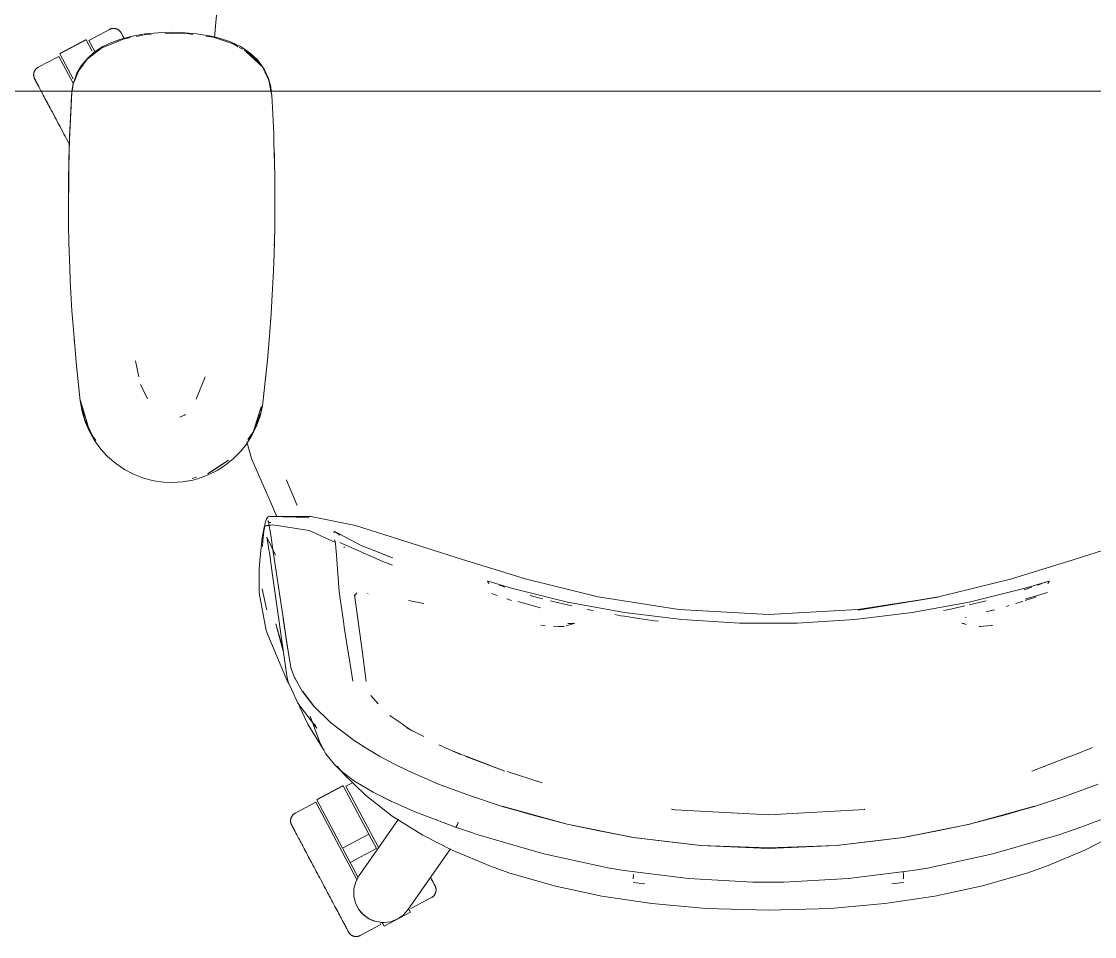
# Model space of a CAD drawing. Header units: millimetres. Extents: x 79795 to 317870, y -36033 to 97293.
# Drawn here: x 229326 to 229829, y 22045 to 22475 of the extents above; entities that cross this region are included whole.
import ezdxf

# ---------------------------------------------------------------- set-up
doc = ezdxf.new("R2010")
doc.units = ezdxf.units.MM
doc.header["$MEASUREMENT"] = 0
doc.layers.add('G-IMPT', color=8, linetype='CONTINUOUS', lineweight=9)
doc.layers.add('I-FURN', color=8, linetype='CONTINUOUS', lineweight=9)

msp = doc.modelspace()

# ---------------------------------------------------------------- linework, layer by layer
at = {"layer": 'G-IMPT'}
for p, q in [((229416.25, 22467.44), (229417.7, 22483.31)), ((229396.21, 22469.9), (229389.87, 22469.72)), ((229400.72, 22469.81), (229396.21, 22469.9)), ((229363.9, 22463.16), (229367.97, 22465.14)), ((229373.42, 22466.7), (229367.8, 22464.37)), ((229372.31, 22466.73), (229367.97, 22465.14)), ((229372.31, 22466.73), (229377.79, 22468.15)), ((229373.42, 22466.7), (229376.89, 22467.41)), ((229383.72, 22469.15), (229377.79, 22468.15)), ((229379.63, 22467.97), (229382.69, 22468.6)), ((229383.38, 22468.74), (229386.59, 22468.94)), ((229383.72, 22469.15), (229389.87, 22469.72)), ((229393.1, 22469.34), (229396.21, 22469.53)), ((229403.37, 22469.29), (229396.21, 22469.53)), ((229400.72, 22469.81), (229408.03, 22469.24)), ((229403.37, 22469.29), (229406.16, 22468.9)), ((229414.79, 22468.12), (229408.03, 22469.24)), ((229412.34, 22468.03), (229415.63, 22467.57)), ((229418.72, 22467.14), (229414.79, 22468.12)), ((229415.63, 22467.57), (229425.03, 22464.54)), ((229418.72, 22467.14), (229423.81, 22465.4)), ((229423.81, 22465.4), (229428.44, 22463.2)), ((229356.62, 22457.31), (229363.4, 22462.53)), ((229359.85, 22460.5), (229356.81, 22457.83)), ((229363.9, 22463.16), (229359.85, 22460.5)), ((229363.4, 22462.53), (229367.8, 22464.37)), ((229425.03, 22464.54), (229427.48, 22463.07)), ((229427.95, 22462.79), (229429.39, 22461.93)), ((229428.44, 22463.2), (229429.82, 22462.39)), ((229433.27, 22459.95), (229429.82, 22462.39)), ((229430.17, 22461.46), (229433.33, 22459.58)), ((229431.24, 22460.77), (229432.71, 22459.49)), ((229431.24, 22460.77), (229438.63, 22453.87)), ((229436.32, 22457.08), (229433.27, 22459.95)), ((229352.45, 22451.69), (229356.62, 22457.31)), ((229353.74, 22454.09), (229356.81, 22457.83)), ((229432.86, 22459.36), (229436.4, 22456.28)), ((229433.33, 22459.58), (229438.63, 22453.87)), ((229436.32, 22457.08), (229437.45, 22455.76)), ((229438.63, 22453.87), (229436.4, 22456.28)), ((229439.66, 22452.54), (229437.45, 22455.76)), ((229350.04, 22445.5), (229352.45, 22451.69)), ((229351.78, 22450.66), (229350.39, 22447.02)), ((229351.78, 22450.66), (229353.74, 22454.09)), ((229439.74, 22451.63), (229438.63, 22453.87)), ((229439.66, 22452.54), (229441.64, 22448.21)), ((229439.91, 22451.27), (229441.84, 22447.37)), ((229350.04, 22445.5), (229349.56, 22442.33)), ((229350.02, 22445.67), (229349.57, 22443.28)), ((229350.02, 22445.67), (229350.39, 22447.02)), ((229442.71, 22444.26), (229441.64, 22448.21)), ((229441.84, 22447.37), (229442.78, 22442.33)), ((229348.23, 22419.85), (229349.32, 22441.63)), ((229348.23, 22419.85), (229349.21, 22440.03)), ((229348.27, 22421.06), (229349.32, 22441.63)), ((229349.32, 22441.63), (229349.21, 22440.03)), ((229349.32, 22441.63), (229349.57, 22443.28)), ((229442.95, 22442.33), (229442.71, 22444.26)), ((229442.78, 22442.33), (229443.21, 22440.03)), ((229443.21, 22440.25), (229442.95, 22442.33)), ((229443.49, 22434.59), (229443.21, 22440.25)), ((229443.49, 22434.59), (229444.11, 22422.03)), ((229347.77, 22399.66), (229348.27, 22421.06)), ((229347.77, 22399.66), (229348.23, 22419.85)), ((229347.93, 22409.49), (229348.27, 22421.06)), ((229348.27, 22421.06), (229348.23, 22419.85)), ((229444.23, 22418.48), (229444.11, 22422.03)), ((229444.61, 22402.81), (229444.23, 22418.48)), ((229444.29, 22415.08), (229444.43, 22411.75)), ((229347.93, 22409.49), (229347.73, 22390.27)), ((229347.77, 22399.66), (229347.93, 22409.49)), ((229347.81, 22379.48), (229347.93, 22409.49)), ((229444.43, 22409.54), (229444.43, 22411.75)), ((229347.81, 22379.48), (229347.77, 22399.66)), ((229347.79, 22401.7), (229347.86, 22403.61)), ((229347.82, 22398.76), (229347.79, 22401.7)), ((229444.61, 22402.81), (229444.66, 22398.3)), ((229444.66, 22398.3), (229444.65, 22383.59)), ((229347.81, 22379.48), (229347.73, 22390.27)), ((229347.81, 22379.48), (229347.98, 22371.06)), ((229444.58, 22378.12), (229444.65, 22383.59)), ((229444.58, 22378.12), (229444.29, 22365.81)), ((229348.37, 22359.3), (229347.98, 22371.06)), ((229444.37, 22369.68), (229444.45, 22371.34)), ((229444.45, 22371.34), (229444.45, 22373.42)), ((229348.12, 22366.12), (229348.1, 22367.62)), ((229348.23, 22364.19), (229348.12, 22366.12)), ((229443.99, 22357.93), (229444.29, 22365.81)), ((229348.37, 22359.3), (229348.62, 22353.27)), ((229443.99, 22357.93), (229443.45, 22346.62)), ((229349.43, 22339.14), (229348.62, 22353.27)), ((229442.89, 22337.75), (229443.45, 22346.62)), ((229349.76, 22334.05), (229349.43, 22339.14)), ((229349.76, 22334.05), (229351.01, 22318.99)), ((229442.89, 22337.75), (229442.16, 22327.46)), ((229442.76, 22335.71), (229442.62, 22334.29)), ((229442.76, 22335.71), (229442.85, 22337.61)), ((229350.41, 22325.86), (229350.58, 22324.19)), ((229441.18, 22316.07), (229442.16, 22327.46)), ((229351.01, 22318.99), (229351.35, 22314.86)), ((229351.35, 22314.86), (229353.26, 22296.93)), ((229379.23, 22315.65), (229380.8, 22308.22)), ((229438.83, 22294.63), (229441.28, 22317.59)), ((229438.83, 22294.63), (229441.18, 22316.07)), ((229441.28, 22317.59), (229439.16, 22297.45)), ((229384.83, 22297.82), (229381.56, 22304.6)), ((229411.93, 22308.15), (229407.78, 22297.72)), ((229353.26, 22297.45), (229357.09, 22284.99)), ((229353.26, 22297.45), (229354.17, 22294.13)), ((229353.26, 22296.93), (229354.15, 22291.89)), ((229355.3, 22288.48), (229353.39, 22296.88)), ((229357.09, 22284.99), (229354.17, 22294.13)), ((229434.43, 22282.28), (229438.24, 22294.13)), ((229435.33, 22284.99), (229438.24, 22294.13)), ((229438.83, 22294.63), (229437.67, 22289.67)), ((229438.61, 22294.55), (229438.03, 22291.5)), ((229438.83, 22294.63), (229439.16, 22297.45)), ((229355.62, 22287.03), (229354.15, 22291.89)), ((229400.03, 22289.18), (229402.26, 22290.2)), ((229402.26, 22290.2), (229402.71, 22290.5)), ((229438.03, 22291.5), (229434.43, 22282.28)), ((229436.22, 22285.54), (229437.67, 22289.67)), ((229355.3, 22288.48), (229359.04, 22280.41)), ((229357.43, 22282.79), (229355.62, 22287.03)), ((229434.03, 22280.96), (229436.22, 22285.54)), ((229434.43, 22282.28), (229435.33, 22284.99)), ((229357.43, 22282.79), (229359.94, 22278.35)), ((229360.63, 22278.31), (229359.04, 22280.41)), ((229434.03, 22280.96), (229431.3, 22276.63)), ((229434.43, 22282.28), (229432, 22278.7)), ((229362.94, 22274.26), (229359.94, 22278.35)), ((229362.94, 22274.26), (229366.1, 22270.83)), ((229428.68, 22273.32), (229431.3, 22276.63)), ((229433.75, 22269.8), (229431.49, 22277.62)), ((229369.94, 22267.51), (229366.1, 22270.83)), ((229413, 22262.67), (229422.95, 22268.99)), ((229416.68, 22264.83), (229422.95, 22268.99)), ((229425.13, 22269.72), (229421.16, 22266.53)), ((229425.13, 22269.72), (229428.68, 22273.32)), ((229433.75, 22269.8), (229438.6, 22258.67)), ((229374.11, 22264.67), (229369.94, 22267.51)), ((229374.11, 22264.67), (229378.27, 22262.48)), ((229413, 22262.67), (229416.68, 22264.83)), ((229413.1, 22262.02), (229417.61, 22264.26)), ((229417.61, 22264.26), (229421.16, 22266.53)), ((229378.27, 22262.48), (229382.98, 22260.65)), ((229387.85, 22259.39), (229382.98, 22260.65)), ((229387.85, 22259.39), (229392.36, 22258.74)), ((229396.21, 22258.57), (229392.36, 22258.74)), ((229396.21, 22258.57), (229401.25, 22258.87)), ((229401.25, 22258.87), (229406.2, 22259.75)), ((229407.89, 22261.11), (229405.86, 22260.49)), ((229406.2, 22259.75), (229408.33, 22260.31)), ((229413.1, 22262.02), (229408.33, 22260.31)), ((229438.6, 22258.67), (229442.02, 22250.84)), ((229450.03, 22259.9), (229450.13, 22259.63)), ((229455.05, 22247.78), (229450.13, 22259.63)), ((229442.02, 22250.84), (229445.59, 22242.67)), ((229439.3, 22235.94), (229439.75, 22238.27)), ((229439.56, 22236.36), (229440.1, 22239.64)), ((229443.7, 22238.66), (229439.75, 22238.27)), ((229440.1, 22239.64), (229440.65, 22241.5)), ((229440.16, 22238.03), (229443.74, 22238.72)), ((229440.16, 22238.03), (229443.7, 22238.66)), ((229440.97, 22242.04), (229440.65, 22241.5)), ((229440.97, 22242.04), (229441.46, 22242.41)), ((229441.69, 22240.15), (229441.3, 22240.65)), ((229441.86, 22239.55), (229441.3, 22240.65)), ((229442.04, 22242.8), (229441.46, 22242.41)), ((229441.86, 22239.55), (229441.69, 22240.17)), ((229441.69, 22240.17), (229442.79, 22233.9)), ((229442.23, 22239.82), (229441.69, 22240.15)), ((229442.04, 22242.8), (229442.9, 22242.61)), ((229460.6, 22242.19), (229442.16, 22242.78)), ((229442.16, 22242.78), (229442.62, 22242.68)), ((229442.23, 22239.82), (229442.73, 22239.75)), ((229460.6, 22242.19), (229442.62, 22242.68)), ((229461.49, 22242.63), (229442.62, 22242.68)), ((229442.62, 22242.68), (229442.79, 22242.64)), ((229442.9, 22242.61), (229442.79, 22242.64)), ((229460.79, 22236), (229443.74, 22238.72)), ((229482.44, 22238.44), (229461.49, 22242.63)), ((229532.68, 22222.45), (229482.44, 22238.44)), ((229819.8, 22222.45), (229870.05, 22238.44)), ((229439.3, 22235.94), (229438.49, 22231.69)), ((229438.97, 22231.06), (229439.49, 22235.74)), ((229439.56, 22236.36), (229439.49, 22235.74)), ((229443.91, 22226.05), (229442.79, 22233.9)), ((229460.79, 22236), (229473.08, 22230.42)), ((229472.32, 22234.93), (229472.47, 22235.61)), ((229472.47, 22235.61), (229472.59, 22235.64)), ((229472.59, 22235.64), (229472.76, 22235.68)), ((229472.59, 22235.64), (229475.3, 22233.8)), ((229472.59, 22235.64), (229475.05, 22234.29)), ((229485.16, 22229.01), (229475.05, 22234.29)), ((229437.65, 22221.9), (229438.45, 22231.23)), ((229438.45, 22231.23), (229438.49, 22231.69)), ((229438.97, 22231.06), (229438.76, 22228.47)), ((229444.89, 22224.5), (229440.89, 22232.93)), ((229440.89, 22232.93), (229441.03, 22232.07)), ((229441.03, 22232.07), (229441.86, 22227.05)), ((229472.63, 22231.66), (229472.91, 22230.89)), ((229472.93, 22230.83), (229472.91, 22230.89)), ((229473.21, 22228.37), (229472.93, 22230.83)), ((229473.21, 22228.37), (229473.26, 22227.99)), ((229495.26, 22221.46), (229475.11, 22230.38)), ((229477.28, 22228.01), (229477.01, 22228.44)), ((229485.16, 22229.01), (229493.63, 22225.76)), ((229441.86, 22227.05), (229442.08, 22225.75)), ((229443.52, 22215.09), (229442.08, 22225.75)), ((229448.46, 22195.18), (229443.91, 22226.05)), ((229473.51, 22224.59), (229473.26, 22227.99)), ((229473.51, 22224.59), (229474.14, 22215.74)), ((229498.53, 22223.74), (229493.42, 22225.76)), ((229493.42, 22225.76), (229496.96, 22224.36)), ((229493.63, 22225.76), (229498.53, 22223.74)), ((229498.53, 22223.74), (229499.94, 22223.18)), ((229437.65, 22221.9), (229437.31, 22217.94)), ((229499.85, 22219.72), (229495.26, 22221.46)), ((229532.68, 22222.45), (229562.66, 22213.26)), ((229789.83, 22213.26), (229819.8, 22222.45)), ((229437.31, 22217.94), (229437.31, 22213.77)), ((229437.33, 22206.81), (229437.31, 22213.77)), ((229443.52, 22215.09), (229450.19, 22167.87)), ((229474.76, 22207.5), (229474.14, 22215.74)), ((229596.34, 22204.95), (229562.66, 22213.26)), ((229789.83, 22213.26), (229756.15, 22204.95)), ((229438.74, 22208.67), (229440.79, 22199.36)), ((229544.25, 22212.22), (229544.49, 22212.31)), ((229544.49, 22212.31), (229544.71, 22212.25)), ((229545.02, 22211.21), (229544.64, 22211.83)), ((229544.71, 22212.25), (229545.01, 22212.18)), ((229545.02, 22211.21), (229544.88, 22211.43)), ((229545.01, 22212.18), (229545.28, 22212.11)), ((229555.71, 22209.04), (229545.28, 22212.11)), ((229550.51, 22210.2), (229549.85, 22210.44)), ((229550.51, 22210.2), (229552.61, 22209.45)), ((229582.02, 22202.49), (229555.71, 22209.04)), ((229770.46, 22202.49), (229796.78, 22209.04)), ((229796.78, 22208.41), (229796.32, 22208.26)), ((229796.78, 22209.04), (229808, 22212.31)), ((229796.78, 22209.04), (229807.6, 22212.15)), ((229796.78, 22209.04), (229807.31, 22212.1)), ((229796.78, 22208.41), (229799, 22209.14)), ((229799.81, 22209.43), (229799, 22209.14)), ((229802.56, 22210.42), (229803.53, 22210.76)), ((229803.53, 22210.76), (229804.6, 22211.16)), ((229807.31, 22212.1), (229807.6, 22212.15)), ((229807.46, 22211.21), (229807.85, 22211.83)), ((229807.46, 22211.21), (229807.61, 22211.43)), ((229808, 22212.31), (229808.24, 22212.17)), ((229437.33, 22206.81), (229440.57, 22189.11)), ((229474.77, 22207.42), (229474.76, 22207.5)), ((229474.77, 22207.42), (229476.98, 22192.2)), ((229483.15, 22206.76), (229481.91, 22205.2)), ((229481.94, 22205.41), (229481.99, 22205.64)), ((229482.03, 22205.9), (229481.99, 22205.64)), ((229485.77, 22178.57), (229482.03, 22205.9)), ((229488.1, 22206.41), (229488.45, 22206.36)), ((229514.57, 22201.73), (229507.32, 22203.14)), ((229547.96, 22205.91), (229546.3, 22206.52)), ((229547.96, 22205.91), (229548.97, 22205.54)), ((229555.72, 22203.2), (229553.5, 22203.92)), ((229565.13, 22205.45), (229564.45, 22205.66)), ((229569.13, 22204.34), (229565.13, 22205.45)), ((229569.13, 22204.34), (229570.27, 22204.02)), ((229570.27, 22204.02), (229570.45, 22203.98)), ((229575.29, 22202.72), (229573.99, 22203.06)), ((229596.34, 22204.95), (229634.26, 22198.96)), ((229718.23, 22198.96), (229755.77, 22204.69)), ((229756.15, 22204.95), (229718.4, 22198.69)), ((229718.4, 22198.69), (229755.77, 22204.69)), ((229777.2, 22202.72), (229778.48, 22203.06)), ((229796.77, 22203.84), (229807.2, 22206.88)), ((229799.08, 22203.95), (229796.77, 22203.18)), ((229799.08, 22203.95), (229799.8, 22204.2)), ((229801.96, 22204.97), (229799.8, 22204.2)), ((229440.79, 22199.36), (229440.94, 22198.79)), ((229558.62, 22202.8), (229569.27, 22199.82)), ((229575.29, 22202.72), (229582.04, 22201.17)), ((229582.02, 22202.49), (229608.69, 22197.56)), ((229584.02, 22200.71), (229582.04, 22201.17)), ((229594.06, 22198.51), (229591.25, 22199.05)), ((229634.26, 22198.96), (229676.24, 22196.6)), ((229718.23, 22198.96), (229676.24, 22196.6)), ((229770.46, 22202.49), (229743.79, 22197.56)), ((229758.42, 22198.54), (229761.05, 22199.01)), ((229761.05, 22199.01), (229768.47, 22200.71)), ((229770.45, 22201.17), (229777.2, 22202.72)), ((229782.28, 22198.86), (229778.42, 22197.87)), ((229782.28, 22198.86), (229780.75, 22198.48)), ((229789.07, 22200.78), (229787.95, 22200.44)), ((229794.86, 22202.55), (229792.36, 22201.77)), ((229795.64, 22202.8), (229794.86, 22202.55)), ((229448.46, 22195.18), (229450.79, 22179.99)), ((229448.56, 22194.57), (229450.85, 22179.41)), ((229448.56, 22194.57), (229450.79, 22179.99)), ((229604.17, 22196.59), (229607.07, 22196.03)), ((229608.7, 22195.79), (229607.07, 22196.03)), ((229608.69, 22197.56), (229635.61, 22194.26)), ((229614.32, 22194.93), (229608.7, 22195.79)), ((229614.32, 22194.93), (229622.85, 22193.64)), ((229622.85, 22193.64), (229624.51, 22193.46)), ((229662.68, 22192.61), (229635.61, 22194.26)), ((229689.8, 22192.61), (229716.87, 22194.26)), ((229743.79, 22197.56), (229716.87, 22194.26)), ((229768.66, 22195.27), (229769.07, 22195.41)), ((229440.57, 22189.11), (229442.17, 22185.25)), ((229445.07, 22192.29), (229448.31, 22180.79)), ((229445.07, 22192.29), (229448.57, 22179.34)), ((229476.98, 22192.2), (229477.23, 22190.65)), ((229477.23, 22190.65), (229479.09, 22178.88)), ((229571.52, 22191.46), (229569.43, 22191.68)), ((229580.38, 22191.06), (229575.32, 22191.15)), ((229575.32, 22191.15), (229577.59, 22191.07)), ((229580.38, 22191.06), (229577.59, 22191.07)), ((229583.48, 22191.92), (229581.33, 22191.31)), ((229584.38, 22192.39), (229582.08, 22192.35)), ((229582.22, 22192.34), (229582.08, 22192.35)), ((229585.43, 22192.6), (229583.48, 22191.92)), ((229584.38, 22192.39), (229585.43, 22192.6)), ((229662.68, 22192.61), (229689.8, 22192.61)), ((229767.06, 22192.6), (229769.01, 22191.92)), ((229767.06, 22192.6), (229768.1, 22192.39)), ((229775.15, 22191.06), (229775.85, 22191.07)), ((229777.22, 22191.17), (229775.85, 22191.07)), ((229777.22, 22191.17), (229780.93, 22191.44)), ((229780.93, 22191.44), (229781.41, 22191.48)), ((229443.56, 22181.89), (229442.17, 22185.25)), ((229450.35, 22165.44), (229443.56, 22181.89)), ((229452.16, 22171.74), (229450.85, 22179.41)), ((229479.35, 22177.22), (229479.09, 22178.88)), ((229485.77, 22178.57), (229487.55, 22165.22)), ((229480.42, 22170.38), (229479.35, 22177.22)), ((229450.19, 22167.87), (229450.84, 22164.88)), ((229453.91, 22166.95), (229452.16, 22171.74)), ((229480.42, 22170.38), (229481.16, 22165.31)), ((229451.12, 22164.27), (229450.35, 22165.44)), ((229452.41, 22161.51), (229450.84, 22164.88)), ((229453.91, 22166.95), (229454.12, 22166.53)), ((229457.41, 22160.69), (229454.12, 22166.53)), ((229487.55, 22165.22), (229487.41, 22165.69)), ((229455.47, 22154.94), (229452.41, 22161.51)), ((229462.83, 22153.72), (229457.41, 22160.69)), ((229457.74, 22160.47), (229463.13, 22153.52)), ((229457.74, 22160.47), (229460.33, 22157.09)), ((229493.05, 22154.72), (229489.71, 22158.62)), ((229464.39, 22143.29), (229455.47, 22154.94)), ((229460.1, 22145.18), (229456.12, 22153.8)), ((229463.13, 22153.52), (229460.33, 22157.09)), ((229462.83, 22153.72), (229470.73, 22145.99)), ((229461.15, 22148.94), (229465.66, 22137.04)), ((229499.68, 22148.44), (229498.58, 22149.19)), ((229504.82, 22144.95), (229499.68, 22148.44)), ((229467.22, 22133.73), (229460.1, 22145.18)), ((229464.39, 22143.29), (229463.27, 22145.24)), ((229470.73, 22145.99), (229481.17, 22137.97)), ((229505.39, 22144.56), (229504.82, 22144.95)), ((229509.15, 22142), (229505.39, 22144.56)), ((229509.15, 22142), (229506.38, 22143.5)), ((229514.48, 22139.31), (229506.38, 22143.5)), ((229481.17, 22137.97), (229481.42, 22137.8)), ((229487.52, 22133.92), (229481.42, 22137.8)), ((229466.74, 22134.81), (229465.66, 22137.04)), ((229467.91, 22132.37), (229466.74, 22134.81)), ((229467.22, 22133.73), (229467.72, 22132.96)), ((229487.52, 22133.92), (229493.75, 22130.15)), ((229521.52, 22135.44), (229526.37, 22133.25)), ((229526.37, 22133.25), (229531.82, 22130.94)), ((229526.37, 22133.25), (229533.45, 22130.52)), ((229819.04, 22130.52), (229828.36, 22134.25)), ((229828.36, 22134.25), (229826.12, 22133.25)), ((229467.91, 22132.37), (229468.52, 22131.23)), ((229468.52, 22131.23), (229472.39, 22126.37)), ((229500.54, 22126.58), (229493.75, 22130.15)), ((229535.18, 22129.86), (229533.45, 22130.52)), ((229552.63, 22123.15), (229534.22, 22129.96)), ((229552.63, 22123.15), (229535.18, 22129.86)), ((229799.86, 22123.15), (229817.31, 22129.86)), ((229817.31, 22129.86), (229819.04, 22130.52)), ((229475.41, 22123.48), (229472.39, 22126.37)), ((229473.83, 22125.48), (229476.83, 22121.81)), ((229475.41, 22123.48), (229481.54, 22118.76)), ((229500.54, 22126.58), (229507.27, 22123.19)), ((229521.49, 22117.01), (229507.27, 22123.19)), ((229570.1, 22117.61), (229553.61, 22122.87)), ((229799.86, 22123.15), (229807.29, 22125.87)), ((229476.83, 22121.81), (229487.13, 22111.85)), ((229481.54, 22118.76), (229482.83, 22117.9)), ((229490.83, 22113.16), (229482.83, 22117.9)), ((229570.1, 22117.61), (229566.66, 22118.69)), ((229499.44, 22108.86), (229490.83, 22113.16)), ((229499.88, 22108.64), (229490.83, 22113.16)), ((229490.83, 22113.16), (229491.43, 22112.86)), ((229499.88, 22108.64), (229491.43, 22112.86)), ((229521.49, 22117.01), (229536.37, 22111.56)), ((229816.12, 22111.56), (229831, 22117.01)), ((229499.73, 22102.04), (229487.13, 22111.85)), ((229499.44, 22108.86), (229499.88, 22108.64)), ((229499.88, 22108.64), (229510.84, 22103.87)), ((229551.29, 22106.55), (229536.37, 22111.56)), ((229816.12, 22111.56), (229801.2, 22106.55)), ((229510.84, 22103.87), (229514.52, 22102.39)), ((229514.52, 22102.39), (229529.48, 22096.81)), ((229581.79, 22098.16), (229551.29, 22106.55)), ((229564.54, 22102.82), (229551.38, 22106.59)), ((229581.79, 22098.16), (229551.38, 22106.59)), ((229564.54, 22102.82), (229581.79, 22098.16)), ((229632.52, 22104.93), (229630.74, 22105.19)), ((229630.97, 22105.21), (229631.21, 22105.17)), ((229632.52, 22104.93), (229631.21, 22105.17)), ((229676.24, 22102.61), (229632.52, 22104.93)), ((229676.24, 22102.66), (229632.52, 22104.93)), ((229676.24, 22102.66), (229721.58, 22105.16)), ((229719.97, 22104.93), (229721.28, 22105.17)), ((229721.58, 22105.16), (229719.97, 22104.93)), ((229721.52, 22105.21), (229721.28, 22105.17)), ((229770.7, 22098.16), (229801.11, 22106.59)), ((229770.7, 22098.16), (229801.2, 22106.55)), ((229787.95, 22102.82), (229770.7, 22098.16)), ((229787.95, 22102.82), (229801.11, 22106.59)), ((229822.89, 22096.79), (229837.97, 22102.39)), ((229499.73, 22102.04), (229514.02, 22093.07)), ((229529.62, 22096.85), (229529.88, 22097.25)), ((229529.88, 22097.25), (229529.66, 22096.86)), ((229530.27, 22098.08), (229529.88, 22097.25)), ((229529.99, 22097.44), (229529.88, 22097.25)), ((229530.27, 22098.08), (229529.99, 22097.44)), ((229530.27, 22098.08), (229530.69, 22099.14)), ((229530.27, 22098.08), (229530.47, 22098.54)), ((229530.69, 22099.14), (229530.47, 22098.54)), ((229581.79, 22098.16), (229612.91, 22091.99)), ((229581.79, 22098.16), (229596.81, 22095.09)), ((229581.79, 22098.16), (229612.83, 22091.99)), ((229739.57, 22091.99), (229770.82, 22098.21)), ((229770.82, 22098.21), (229739.65, 22091.99)), ((229770.7, 22098.16), (229755.68, 22095.09)), ((229514.02, 22093.07), (229527.8, 22085.98)), ((229529.48, 22096.81), (229529.62, 22096.85)), ((229529.62, 22096.85), (229529.48, 22096.85)), ((229529.48, 22096.85), (229536.42, 22094.44)), ((229529.62, 22096.85), (229529.66, 22096.86)), ((229540.02, 22093.25), (229536.42, 22094.44)), ((229570.85, 22084.31), (229540.02, 22093.25)), ((229612.91, 22091.99), (229596.81, 22095.09)), ((229739.57, 22091.99), (229755.68, 22095.09)), ((229812.47, 22093.25), (229781.64, 22084.31)), ((229812.47, 22093.25), (229816.07, 22094.44)), ((229822.89, 22096.79), (229816.07, 22094.44)), ((229824.69, 22085.98), (229838.47, 22093.07)), ((229644.43, 22088.17), (229612.83, 22091.99)), ((229644.47, 22088.21), (229612.91, 22091.99)), ((229612.91, 22091.99), (229628.39, 22090.05)), ((229644.47, 22088.21), (229628.39, 22090.05)), ((229644.43, 22088.17), (229676.24, 22086.84)), ((229659.36, 22087.53), (229644.47, 22088.21)), ((229644.47, 22088.21), (229676.24, 22087.06)), ((229659.36, 22087.53), (229676.24, 22087.06)), ((229708.02, 22088.21), (229676.24, 22087.06)), ((229676.24, 22086.84), (229708.06, 22088.17)), ((229693.13, 22087.53), (229676.24, 22087.06)), ((229708.02, 22088.21), (229693.13, 22087.53)), ((229708.02, 22088.21), (229739.57, 22091.99)), ((229724.1, 22090.05), (229708.02, 22088.21)), ((229708.06, 22088.17), (229739.65, 22091.99)), ((229724.1, 22090.05), (229739.57, 22091.99)), ((229545.77, 22078.46), (229527.8, 22085.98)), ((229570.85, 22084.31), (229601.64, 22077.64)), ((229750.85, 22077.64), (229781.64, 22084.31)), ((229806.72, 22078.46), (229824.69, 22085.98)), ((229554.51, 22075.38), (229545.77, 22078.46)), ((229608.56, 22076.46), (229601.64, 22077.64)), ((229743.93, 22076.46), (229750.85, 22077.64)), ((229806.72, 22078.46), (229797.98, 22075.38)), ((229554.51, 22075.38), (229575.75, 22069.21)), ((229638.73, 22072.64), (229608.56, 22076.46)), ((229612.87, 22074.66), (229612.8, 22072.57)), ((229612.8, 22072.57), (229612.8, 22072.68)), ((229668.93, 22071.03), (229638.73, 22072.64)), ((229683.56, 22071.03), (229713.76, 22072.64)), ((229713.76, 22072.64), (229743.93, 22076.46)), ((229739.57, 22075.91), (229739.61, 22074.66)), ((229739.69, 22072.57), (229739.61, 22074.66)), ((229739.69, 22072.57), (229739.69, 22072.68)), ((229797.98, 22075.38), (229776.74, 22069.21)), ((229575.75, 22069.21), (229598.11, 22064.4)), ((229612.83, 22070.81), (229618.24, 22070.16)), ((229668.93, 22071.03), (229676.24, 22070.93)), ((229683.56, 22071.03), (229676.24, 22070.93)), ((229739.66, 22070.81), (229734.24, 22070.16)), ((229738.01, 22070.73), (229734.24, 22070.16)), ((229776.74, 22069.21), (229754.38, 22064.4)), ((229598.11, 22064.4), (229621.53, 22060.9)), ((229730.96, 22060.9), (229754.38, 22064.4)), ((229621.53, 22060.9), (229647.1, 22058.64)), ((229647.1, 22058.64), (229676.24, 22057.79)), ((229676.24, 22057.79), (229705.38, 22058.64)), ((229705.38, 22058.64), (229730.96, 22060.9))]:
    msp.add_line(p, q, dxfattribs=at)
at = {"layer": 'I-FURN'}
for p, q in [((229367.08, 22471.27), (229357.39, 22466.12)), ((229367.08, 22471.27), (229367.22, 22471.35)), ((229367.22, 22471.35), (229367.37, 22471.41)), ((229367.37, 22471.41), (229367.52, 22471.47)), ((229367.52, 22471.47), (229367.67, 22471.53)), ((229367.67, 22471.53), (229367.82, 22471.58)), ((229367.82, 22471.58), (229367.98, 22471.62)), ((229367.98, 22471.62), (229368.13, 22471.66)), ((229368.13, 22471.66), (229368.29, 22471.69)), ((229368.29, 22471.69), (229368.45, 22471.71)), ((229368.45, 22471.71), (229368.61, 22471.73)), ((229368.61, 22471.73), (229368.77, 22471.74)), ((229368.77, 22471.74), (229368.93, 22471.74)), ((229368.93, 22471.74), (229369.09, 22471.74)), ((229369.09, 22471.74), (229369.26, 22471.73)), ((229369.26, 22471.73), (229369.42, 22471.72)), ((229369.42, 22471.72), (229369.58, 22471.7)), ((229369.58, 22471.7), (229369.73, 22471.67)), ((229369.73, 22471.67), (229369.89, 22471.64)), ((229369.89, 22471.64), (229370.05, 22471.6)), ((229370.05, 22471.6), (229370.2, 22471.55)), ((229370.2, 22471.55), (229370.36, 22471.5)), ((229370.36, 22471.5), (229370.51, 22471.44)), ((229370.51, 22471.44), (229370.65, 22471.38)), ((229370.65, 22471.38), (229370.8, 22471.31)), ((229370.8, 22471.31), (229370.94, 22471.23)), ((229370.94, 22471.23), (229371.08, 22471.15)), ((229371.08, 22471.15), (229371.21, 22471.06)), ((229371.21, 22471.06), (229371.35, 22470.97)), ((229371.35, 22470.97), (229371.47, 22470.87)), ((229371.47, 22470.87), (229371.6, 22470.77)), ((229371.6, 22470.77), (229371.72, 22470.66)), ((229371.72, 22470.66), (229371.83, 22470.55)), ((229371.83, 22470.55), (229371.95, 22470.43)), ((229371.95, 22470.43), (229372.05, 22470.31)), ((229372.05, 22470.31), (229372.15, 22470.18)), ((229372.15, 22470.18), (229372.25, 22470.05)), ((229372.25, 22470.05), (229372.34, 22469.92)), ((229372.34, 22469.92), (229372.43, 22469.79)), ((229356.07, 22466.48), (229343.71, 22459.91)), ((229343.8, 22459.74), (229356.16, 22466.31)), ((229356.16, 22466.31), (229358.97, 22461.02)), ((229357.39, 22466.12), (229360.15, 22460.93)), ((229372.43, 22469.79), (229372.51, 22469.65)), ((229372.51, 22469.65), (229372.53, 22469.61)), ((229372.53, 22469.61), (229372.54, 22469.59)), ((229372.53, 22469.6), (229372.53, 22469.61)), ((229372.55, 22469.56), (229372.53, 22469.6)), ((229372.54, 22469.59), (229372.57, 22469.53)), ((229372.6, 22469.48), (229372.55, 22469.56)), ((229372.57, 22469.53), (229372.62, 22469.43)), ((229372.66, 22469.36), (229372.6, 22469.48)), ((229372.62, 22469.43), (229372.7, 22469.29)), ((229372.75, 22469.19), (229372.66, 22469.36)), ((229372.7, 22469.29), (229372.79, 22469.11)), ((229372.85, 22468.99), (229372.75, 22469.19)), ((229372.79, 22469.11), (229372.91, 22468.89)), ((229372.98, 22468.75), (229372.85, 22468.99)), ((229372.91, 22468.89), (229373.05, 22468.63)), ((229373.13, 22468.47), (229372.98, 22468.75)), ((229373.05, 22468.63), (229373.21, 22468.33)), ((229373.3, 22468.15), (229373.13, 22468.47)), ((229373.21, 22468.33), (229373.38, 22468)), ((229373.49, 22467.8), (229373.3, 22468.15)), ((229373.38, 22468), (229373.58, 22467.62)), ((229373.7, 22467.41), (229373.49, 22467.8)), ((229373.58, 22467.62), (229373.8, 22467.21)), ((229373.93, 22466.98), (229373.7, 22467.41)), ((229343.26, 22458.61), (229333.58, 22453.46)), ((229343.26, 22458.61), (229350, 22445.95)), ((229349.99, 22448.09), (229343.8, 22459.74)), ((229331.44, 22450.03), (229331.45, 22450.19)), ((229331.44, 22449.87), (229331.44, 22450.03)), ((229331.44, 22449.71), (229331.44, 22449.87)), ((229331.46, 22449.55), (229331.44, 22449.71)), ((229331.45, 22450.19), (229331.46, 22450.35)), ((229331.46, 22450.35), (229331.49, 22450.51)), ((229331.49, 22450.51), (229331.51, 22450.67)), ((229331.51, 22450.67), (229331.55, 22450.83)), ((229331.55, 22450.83), (229331.59, 22450.98)), ((229331.59, 22450.98), (229331.63, 22451.14)), ((229331.63, 22451.14), (229331.69, 22451.29)), ((229331.69, 22451.29), (229331.74, 22451.44)), ((229331.74, 22451.44), (229331.81, 22451.59)), ((229331.81, 22451.59), (229331.88, 22451.73)), ((229331.88, 22451.73), (229331.95, 22451.88)), ((229331.95, 22451.88), (229332.04, 22452.01)), ((229332.04, 22452.01), (229332.12, 22452.15)), ((229332.12, 22452.15), (229332.22, 22452.28)), ((229332.22, 22452.28), (229332.31, 22452.41)), ((229332.31, 22452.41), (229332.42, 22452.53)), ((229332.42, 22452.53), (229332.52, 22452.65)), ((229332.52, 22452.65), (229332.64, 22452.77)), ((229332.64, 22452.77), (229332.75, 22452.88)), ((229332.75, 22452.88), (229332.87, 22452.99)), ((229332.87, 22452.99), (229333, 22453.09)), ((229333, 22453.09), (229333.13, 22453.18)), ((229333.13, 22453.18), (229333.26, 22453.28)), ((229333.26, 22453.28), (229333.4, 22453.36)), ((229333.4, 22453.36), (229333.54, 22453.44)), ((229333.54, 22453.44), (229333.58, 22453.46)), ((229331.47, 22449.39), (229331.46, 22449.55)), ((229331.5, 22449.23), (229331.47, 22449.39)), ((229331.53, 22449.07), (229331.5, 22449.23)), ((229331.56, 22448.91), (229331.53, 22449.07)), ((229331.61, 22448.76), (229331.56, 22448.91)), ((229331.66, 22448.6), (229331.61, 22448.76)), ((229331.71, 22448.45), (229331.66, 22448.6)), ((229331.77, 22448.3), (229331.71, 22448.45)), ((229331.84, 22448.16), (229331.77, 22448.3)), ((229331.91, 22448.01), (229331.84, 22448.16)), ((229331.94, 22447.96), (229331.91, 22448.01)), ((229331.91, 22448.01), (229331.91, 22448.01)), ((229331.91, 22448.01), (229331.92, 22447.99)), ((229331.92, 22447.99), (229331.95, 22447.93)), ((229331.98, 22447.88), (229331.94, 22447.96)), ((229331.95, 22447.93), (229332.01, 22447.83)), ((229332.04, 22447.76), (229331.98, 22447.88)), ((229332.01, 22447.83), (229332.08, 22447.69)), ((229332.13, 22447.6), (229332.04, 22447.76)), ((229332.08, 22447.69), (229332.18, 22447.51)), ((229332.24, 22447.4), (229332.13, 22447.6)), ((229332.18, 22447.51), (229332.29, 22447.29)), ((229332.37, 22447.16), (229332.24, 22447.4)), ((229332.29, 22447.29), (229332.43, 22447.03)), ((229332.51, 22446.88), (229332.37, 22447.16)), ((229332.43, 22447.03), (229332.59, 22446.74)), ((229332.68, 22446.56), (229332.51, 22446.88)), ((229332.59, 22446.74), (229332.77, 22446.4)), ((229332.87, 22446.2), (229332.68, 22446.56)), ((229332.77, 22446.4), (229332.97, 22446.03)), ((229333.08, 22445.81), (229332.87, 22446.2)), ((229332.97, 22446.03), (229333.18, 22445.62)), ((229333.31, 22445.38), (229333.08, 22445.81)), ((229333.18, 22445.62), (229333.42, 22445.17)), ((229333.56, 22444.91), (229333.31, 22445.38)), ((229333.42, 22445.17), (229333.68, 22444.69)), ((229333.82, 22444.41), (229333.56, 22444.91)), ((229333.68, 22444.69), (229333.95, 22444.17)), ((229120.67, 22442.33), (230720.67, 22442.33)), ((230720.67, 22442.33), (229120.67, 22442.33)), ((229334.11, 22443.88), (229333.82, 22444.41)), ((229333.95, 22444.17), (229334.25, 22443.62)), ((229334.41, 22443.31), (229334.11, 22443.88)), ((229334.25, 22443.62), (229334.56, 22443.04)), ((229334.56, 22443.04), (229334.88, 22442.42)), ((229334.88, 22442.42), (229335.23, 22441.77)), ((229335.23, 22441.77), (229335.59, 22441.09)), ((229335.59, 22441.09), (229335.96, 22440.39)), ((229335.96, 22440.39), (229336.36, 22439.65)), ((229336.36, 22439.65), (229336.76, 22438.89)), ((229336.76, 22438.89), (229337.18, 22438.1)), ((229337.18, 22438.1), (229337.61, 22437.29)), ((229337.61, 22437.29), (229338.06, 22436.46)), ((229338.3, 22436), (229337.85, 22436.84)), ((229338.06, 22436.46), (229338.51, 22435.6)), ((229338.76, 22435.13), (229338.3, 22436)), ((229338.51, 22435.6), (229338.98, 22434.72)), ((229339.23, 22434.24), (229338.76, 22435.13)), ((229338.98, 22434.72), (229339.45, 22433.83)), ((229339.71, 22433.33), (229339.23, 22434.24)), ((229339.45, 22433.83), (229339.94, 22432.91)), ((229340.21, 22432.41), (229339.71, 22433.33)), ((229339.94, 22432.91), (229340.43, 22431.98)), ((229340.7, 22431.47), (229340.21, 22432.41)), ((229340.43, 22431.98), (229340.94, 22431.04)), ((229341.21, 22430.52), (229340.7, 22431.47)), ((229340.94, 22431.04), (229341.44, 22430.08)), ((229341.72, 22429.56), (229341.21, 22430.52)), ((229341.44, 22430.08), (229341.96, 22429.11)), ((229342.24, 22428.59), (229341.72, 22429.56)), ((229341.96, 22429.11), (229342.48, 22428.13)), ((229342.76, 22427.6), (229342.24, 22428.59)), ((229342.48, 22428.13), (229343.01, 22427.15)), ((229343.29, 22426.61), (229342.76, 22427.6)), ((229343.01, 22427.15), (229343.53, 22426.15)), ((229343.82, 22425.61), (229343.29, 22426.61)), ((229343.53, 22426.15), (229344.06, 22425.15)), ((229344.35, 22424.61), (229343.82, 22425.61)), ((229344.06, 22425.15), (229344.6, 22424.15)), ((229344.89, 22423.61), (229344.35, 22424.61)), ((229344.6, 22424.15), (229345.13, 22423.15)), ((229345.42, 22422.6), (229344.89, 22423.61)), ((229345.13, 22423.15), (229345.67, 22422.14)), ((229345.96, 22421.6), (229345.42, 22422.6)), ((229345.67, 22422.14), (229346.2, 22421.14)), ((229346.49, 22420.59), (229345.96, 22421.6)), ((229346.2, 22421.14), (229346.73, 22420.13)), ((229347.02, 22419.6), (229346.49, 22420.59)), ((229346.73, 22420.13), (229347.26, 22419.14)), ((229347.55, 22418.6), (229347.02, 22419.6)), ((229347.26, 22419.14), (229347.79, 22418.15)), ((229348.07, 22417.61), (229347.55, 22418.6)), ((229347.79, 22418.15), (229348.31, 22417.16)), ((229481.11, 22117.67), (229477.95, 22115.99)), ((229476.63, 22116.35), (229464.27, 22109.78)), ((229464.36, 22109.61), (229476.72, 22116.18)), ((229476.72, 22116.18), (229488.79, 22093.47)), ((229477.95, 22115.99), (229493.21, 22087.3)), ((229463.82, 22108.48), (229454.14, 22103.33)), ((229463.82, 22108.48), (229483.29, 22071.88)), ((229476.43, 22086.9), (229464.36, 22109.61)), ((229452.78, 22102.15), (229452.87, 22102.28)), ((229452.87, 22102.28), (229452.98, 22102.4)), ((229452.98, 22102.4), (229453.08, 22102.52)), ((229453.08, 22102.52), (229453.2, 22102.64)), ((229453.2, 22102.64), (229453.31, 22102.75)), ((229453.31, 22102.75), (229453.43, 22102.86)), ((229453.43, 22102.86), (229453.56, 22102.96)), ((229453.56, 22102.96), (229453.69, 22103.05)), ((229453.69, 22103.05), (229453.82, 22103.15)), ((229453.82, 22103.15), (229453.96, 22103.23)), ((229453.96, 22103.23), (229454.1, 22103.31)), ((229454.1, 22103.31), (229454.14, 22103.33)), ((229452, 22099.9), (229452.01, 22100.06)), ((229452, 22099.74), (229452, 22099.9)), ((229452, 22099.58), (229452, 22099.74)), ((229452.01, 22099.42), (229452, 22099.58)), ((229452.01, 22100.06), (229452.02, 22100.22)), ((229452.03, 22099.26), (229452.01, 22099.42)), ((229452.02, 22100.22), (229452.04, 22100.38)), ((229452.06, 22099.1), (229452.03, 22099.26)), ((229452.04, 22100.38), (229452.07, 22100.54)), ((229452.09, 22098.94), (229452.06, 22099.1)), ((229452.07, 22100.54), (229452.11, 22100.7)), ((229452.12, 22098.78), (229452.09, 22098.94)), ((229452.11, 22100.7), (229452.15, 22100.85)), ((229452.17, 22098.63), (229452.12, 22098.78)), ((229452.15, 22100.85), (229452.19, 22101.01)), ((229452.21, 22098.47), (229452.17, 22098.63)), ((229452.19, 22101.01), (229452.24, 22101.16)), ((229452.27, 22098.32), (229452.21, 22098.47)), ((229452.24, 22101.16), (229452.3, 22101.31)), ((229452.33, 22098.17), (229452.27, 22098.32)), ((229452.3, 22101.31), (229452.37, 22101.46)), ((229452.4, 22098.03), (229452.33, 22098.17)), ((229452.37, 22101.46), (229452.44, 22101.6)), ((229452.47, 22097.88), (229452.4, 22098.03)), ((229452.44, 22101.6), (229452.51, 22101.75)), ((229452.5, 22097.83), (229452.47, 22097.88)), ((229452.47, 22097.88), (229452.47, 22097.88)), ((229452.47, 22097.88), (229452.48, 22097.86)), ((229452.48, 22097.86), (229452.51, 22097.8)), ((229452.54, 22097.75), (229452.5, 22097.83)), ((229452.51, 22101.75), (229452.6, 22101.88)), ((229452.51, 22097.8), (229452.57, 22097.7)), ((229452.6, 22097.63), (229452.54, 22097.75)), ((229452.57, 22097.7), (229452.64, 22097.56)), ((229452.6, 22101.88), (229452.68, 22102.02)), ((229452.69, 22097.47), (229452.6, 22097.63)), ((229452.64, 22097.56), (229452.74, 22097.38)), ((229452.68, 22102.02), (229452.78, 22102.15)), ((229452.8, 22097.27), (229452.69, 22097.47)), ((229452.74, 22097.38), (229452.85, 22097.16)), ((229452.93, 22097.03), (229452.8, 22097.27)), ((229484.18, 22074.06), (229502.69, 22100.49)), ((229452.85, 22097.16), (229452.99, 22096.9)), ((229453.07, 22096.75), (229452.93, 22097.03)), ((229452.99, 22096.9), (229453.15, 22096.61)), ((229453.24, 22096.43), (229453.07, 22096.75)), ((229453.15, 22096.61), (229453.33, 22096.27)), ((229453.43, 22096.07), (229453.24, 22096.43)), ((229453.33, 22096.27), (229453.53, 22095.9)), ((229453.64, 22095.68), (229453.43, 22096.07)), ((229453.53, 22095.9), (229453.74, 22095.49)), ((229453.87, 22095.25), (229453.64, 22095.68)), ((229453.74, 22095.49), (229453.98, 22095.04)), ((229454.12, 22094.78), (229453.87, 22095.25)), ((229453.98, 22095.04), (229454.24, 22094.56)), ((229454.38, 22094.28), (229454.12, 22094.78)), ((229454.24, 22094.56), (229454.51, 22094.04)), ((229454.67, 22093.75), (229454.38, 22094.28)), ((229454.51, 22094.04), (229454.8, 22093.49)), ((229454.97, 22093.18), (229454.67, 22093.75)), ((229454.8, 22093.49), (229455.12, 22092.91)), ((229455.12, 22092.91), (229455.44, 22092.29)), ((229455.44, 22092.29), (229455.79, 22091.64)), ((229476.43, 22086.9), (229488.79, 22093.47)), ((229488.79, 22093.47), (229492.32, 22086.83)), ((229455.79, 22091.64), (229456.15, 22090.96)), ((229456.15, 22090.96), (229456.52, 22090.26)), ((229456.52, 22090.26), (229456.92, 22089.52)), ((229456.92, 22089.52), (229457.32, 22088.76)), ((229457.32, 22088.76), (229457.74, 22087.97)), ((229457.74, 22087.97), (229458.17, 22087.16)), ((229458.17, 22087.16), (229458.61, 22086.33)), ((229458.86, 22085.87), (229458.41, 22086.71)), ((229458.61, 22086.33), (229459.07, 22085.47)), ((229459.32, 22085), (229458.86, 22085.87)), ((229459.07, 22085.47), (229459.54, 22084.59)), ((229459.79, 22084.11), (229459.32, 22085)), ((229459.54, 22084.59), (229460.01, 22083.7)), ((229460.27, 22083.2), (229459.79, 22084.11)), ((229460.01, 22083.7), (229460.5, 22082.78)), ((229460.76, 22082.28), (229460.27, 22083.2)), ((229460.5, 22082.78), (229460.99, 22081.85)), ((229461.26, 22081.34), (229460.76, 22082.28)), ((229479.96, 22080.26), (229476.43, 22086.9)), ((229479.96, 22080.26), (229492.32, 22086.83)), ((229527.12, 22086.6), (229507.1, 22058.01)), ((229460.99, 22081.85), (229461.5, 22080.91)), ((229461.77, 22080.39), (229461.26, 22081.34)), ((229461.5, 22080.91), (229462, 22079.95)), ((229462.28, 22079.43), (229461.77, 22080.39)), ((229462, 22079.95), (229462.52, 22078.98)), ((229462.8, 22078.46), (229462.28, 22079.43)), ((229462.52, 22078.98), (229463.04, 22078)), ((229463.32, 22077.47), (229462.8, 22078.46)), ((229463.04, 22078), (229463.56, 22077.02)), ((229463.85, 22076.48), (229463.32, 22077.47)), ((229483.72, 22073.2), (229479.96, 22080.26)), ((229463.56, 22077.02), (229464.09, 22076.02)), ((229464.38, 22075.48), (229463.85, 22076.48)), ((229464.09, 22076.02), (229464.62, 22075.02)), ((229464.91, 22074.48), (229464.38, 22075.48)), ((229464.62, 22075.02), (229465.16, 22074.02)), ((229465.45, 22073.48), (229464.91, 22074.48)), ((229465.16, 22074.02), (229465.69, 22073.02)), ((229465.98, 22072.47), (229465.45, 22073.48)), ((229465.69, 22073.02), (229466.23, 22072.01)), ((229466.51, 22071.47), (229465.98, 22072.47)), ((229466.23, 22072.01), (229466.76, 22071.01)), ((229482.59, 22071.09), (229484.18, 22074.06)), ((229517.62, 22073.34), (229517.9, 22072.8)), ((229518.05, 22072.53), (229517.78, 22073.04)), ((229517.9, 22072.8), (229518.17, 22072.3)), ((229518.31, 22072.04), (229518.05, 22072.53)), ((229518.17, 22072.3), (229518.42, 22071.83)), ((229518.54, 22071.6), (229518.31, 22072.04)), ((229467.05, 22070.46), (229466.51, 22071.47)), ((229466.76, 22071.01), (229467.29, 22070)), ((229467.58, 22069.47), (229467.05, 22070.46)), ((229467.29, 22070), (229467.82, 22069.01)), ((229468.11, 22068.47), (229467.58, 22069.47)), ((229467.82, 22069.01), (229468.35, 22068.02)), ((229468.63, 22067.48), (229468.11, 22068.47)), ((229468.35, 22068.02), (229468.87, 22067.03)), ((229469.15, 22066.51), (229468.63, 22067.48)), ((229468.87, 22067.03), (229469.39, 22066.06)), ((229481.74, 22064.44), (229481.76, 22067.82)), ((229481.76, 22067.82), (229482.59, 22071.09)), ((229518.42, 22071.83), (229518.65, 22071.4)), ((229518.76, 22071.19), (229518.54, 22071.6)), ((229518.65, 22071.4), (229518.86, 22071.01)), ((229518.96, 22070.81), (229518.76, 22071.19)), ((229518.86, 22071.01), (229519.05, 22070.65)), ((229519.14, 22070.48), (229518.96, 22070.81)), ((229519.05, 22070.65), (229519.21, 22070.34)), ((229519.3, 22070.18), (229519.14, 22070.48)), ((229519.21, 22070.34), (229519.36, 22070.06)), ((229519.43, 22069.92), (229519.3, 22070.18)), ((229519.36, 22070.06), (229519.49, 22069.82)), ((229519.55, 22069.7), (229519.43, 22069.92)), ((229519.49, 22069.82), (229519.6, 22069.62)), ((229519.65, 22069.52), (229519.55, 22069.7)), ((229519.6, 22069.62), (229519.68, 22069.45)), ((229519.72, 22069.38), (229519.65, 22069.52)), ((229519.68, 22069.45), (229519.75, 22069.33)), ((229519.77, 22069.28), (229519.72, 22069.38)), ((229519.75, 22069.33), (229519.79, 22069.25)), ((229519.81, 22069.22), (229519.77, 22069.28)), ((229519.79, 22069.25), (229519.81, 22069.21)), ((229519.82, 22069.2), (229519.81, 22069.22)), ((229519.81, 22069.21), (229519.82, 22069.2)), ((229519.82, 22069.2), (229519.89, 22069.06)), ((229519.89, 22069.06), (229519.96, 22068.91)), ((229519.96, 22068.91), (229520.02, 22068.76)), ((229520.02, 22068.76), (229520.07, 22068.61)), ((229520.07, 22068.61), (229520.12, 22068.46)), ((229520.12, 22068.46), (229520.17, 22068.3)), ((229520.17, 22068.3), (229520.2, 22068.15)), ((229520.2, 22068.15), (229520.23, 22067.99)), ((229520.23, 22067.99), (229520.26, 22067.83)), ((229520.26, 22067.83), (229520.27, 22067.67)), ((229520.28, 22067.02), (229520.26, 22066.86)), ((229520.27, 22067.67), (229520.28, 22067.51)), ((229520.28, 22067.51), (229520.29, 22067.35)), ((229520.29, 22067.18), (229520.28, 22067.02)), ((229520.29, 22067.35), (229520.29, 22067.18)), ((229469.67, 22065.54), (229469.15, 22066.51)), ((229469.39, 22066.06), (229469.9, 22065.09)), ((229470.18, 22064.58), (229469.67, 22065.54)), ((229469.9, 22065.09), (229470.41, 22064.14)), ((229470.68, 22063.64), (229470.18, 22064.58)), ((229470.41, 22064.14), (229470.91, 22063.21)), ((229471.17, 22062.71), (229470.68, 22063.64)), ((229470.91, 22063.21), (229471.4, 22062.28)), ((229471.66, 22061.79), (229471.17, 22062.71)), ((229471.4, 22062.28), (229471.88, 22061.38)), ((229482.52, 22061.16), (229481.74, 22064.44)), ((229508.47, 22058.6), (229518.15, 22063.75)), ((229518.19, 22063.77), (229518.15, 22063.75)), ((229518.33, 22063.85), (229518.19, 22063.77)), ((229518.47, 22063.94), (229518.33, 22063.85)), ((229518.6, 22064.03), (229518.47, 22063.94)), ((229518.73, 22064.13), (229518.6, 22064.03)), ((229518.85, 22064.23), (229518.73, 22064.13)), ((229518.98, 22064.33), (229518.85, 22064.23)), ((229519.09, 22064.44), (229518.98, 22064.33)), ((229519.2, 22064.56), (229519.09, 22064.44)), ((229519.31, 22064.68), (229519.2, 22064.56)), ((229519.41, 22064.8), (229519.31, 22064.68)), ((229519.51, 22064.93), (229519.41, 22064.8)), ((229519.6, 22065.06), (229519.51, 22064.93)), ((229519.69, 22065.2), (229519.6, 22065.06)), ((229519.77, 22065.34), (229519.69, 22065.2)), ((229519.85, 22065.48), (229519.77, 22065.34)), ((229519.92, 22065.63), (229519.85, 22065.48)), ((229519.98, 22065.77), (229519.92, 22065.63)), ((229520.04, 22065.92), (229519.98, 22065.77)), ((229520.1, 22066.08), (229520.04, 22065.92)), ((229520.14, 22066.23), (229520.1, 22066.08)), ((229520.18, 22066.39), (229520.14, 22066.23)), ((229520.22, 22066.54), (229520.18, 22066.39)), ((229520.24, 22066.7), (229520.22, 22066.54)), ((229520.26, 22066.86), (229520.24, 22066.7)), ((229471.88, 22061.38), (229472.35, 22060.49)), ((229472.35, 22060.49), (229472.81, 22059.62)), ((229472.81, 22059.62), (229473.26, 22058.78)), ((229473.26, 22058.78), (229473.7, 22057.95)), ((229473.7, 22057.95), (229474.13, 22057.15)), ((229474.13, 22057.15), (229474.54, 22056.37)), ((229484.07, 22058.16), (229482.52, 22061.16)), ((229486.29, 22055.62), (229484.07, 22058.16)), ((229484.27, 22057.88), (229485.43, 22056.46)), ((229507.1, 22058.01), (229504.85, 22055.5)), ((229507.57, 22058.16), (229507.52, 22058.25)), ((229507.52, 22058.25), (229508.26, 22056.85)), ((229474.54, 22056.37), (229474.94, 22055.62)), ((229474.94, 22055.62), (229475.32, 22054.9)), ((229475.32, 22054.9), (229475.69, 22054.21)), ((229475.69, 22054.21), (229476.05, 22053.54)), ((229476.05, 22053.54), (229476.38, 22052.91)), ((229476.38, 22052.91), (229476.7, 22052.31)), ((229476.87, 22052), (229476.56, 22052.58)), ((229476.7, 22052.31), (229477, 22051.74)), ((229477.16, 22051.45), (229476.87, 22052)), ((229485.43, 22056.46), (229488.21, 22054.17)), ((229489.05, 22053.69), (229486.29, 22055.62)), ((229492.2, 22052.47), (229489.05, 22053.69)), ((229495.55, 22052.04), (229492.2, 22052.47)), ((229495.91, 22052.07), (229495.16, 22051.67)), ((229498.9, 22052.43), (229495.55, 22052.04)), ((229495.9, 22050.28), (229508.26, 22056.85)), ((229502.06, 22053.6), (229498.9, 22052.43)), ((229504.85, 22055.5), (229502.06, 22053.6)), ((229477, 22051.74), (229477.29, 22051.2)), ((229477.44, 22050.93), (229477.16, 22051.45)), ((229477.29, 22051.2), (229477.56, 22050.7)), ((229477.69, 22050.45), (229477.44, 22050.93)), ((229477.56, 22050.7), (229477.8, 22050.24)), ((229477.93, 22050), (229477.69, 22050.45)), ((229477.8, 22050.24), (229478.03, 22049.81)), ((229478.15, 22049.59), (229477.93, 22050)), ((229478.03, 22049.81), (229478.24, 22049.41)), ((229478.35, 22049.22), (229478.15, 22049.59)), ((229478.24, 22049.41), (229478.43, 22049.06)), ((229478.52, 22048.88), (229478.35, 22049.22)), ((229478.43, 22049.06), (229478.6, 22048.74)), ((229478.68, 22048.59), (229478.52, 22048.88)), ((229478.6, 22048.74), (229478.75, 22048.46)), ((229478.82, 22048.33), (229478.68, 22048.59)), ((229478.75, 22048.46), (229478.88, 22048.22)), ((229478.94, 22048.11), (229478.82, 22048.33)), ((229478.88, 22048.22), (229478.98, 22048.02)), ((229479.03, 22047.93), (229478.94, 22048.11)), ((229478.98, 22048.02), (229479.07, 22047.86)), ((229479.11, 22047.79), (229479.03, 22047.93)), ((229479.07, 22047.86), (229479.13, 22047.74)), ((229479.16, 22047.69), (229479.11, 22047.79)), ((229479.13, 22047.74), (229479.18, 22047.65)), ((229479.19, 22047.63), (229479.16, 22047.69)), ((229479.18, 22047.65), (229479.2, 22047.61)), ((229479.2, 22047.61), (229479.19, 22047.63)), ((229479.22, 22047.57), (229479.2, 22047.61)), ((229479.2, 22047.61), (229479.2, 22047.61)), ((229479.3, 22047.43), (229479.22, 22047.57)), ((229479.39, 22047.29), (229479.3, 22047.43)), ((229479.48, 22047.16), (229479.39, 22047.29)), ((229479.58, 22047.03), (229479.48, 22047.16)), ((229479.68, 22046.9), (229479.58, 22047.03)), ((229479.78, 22046.78), (229479.68, 22046.9)), ((229484.65, 22045.94), (229494.34, 22051.09)), ((229494.14, 22051.47), (229494.34, 22051.09)), ((229495.9, 22050.28), (229495.16, 22051.67)), ((229495.16, 22051.67), (229495.21, 22051.59)), ((229479.89, 22046.67), (229479.78, 22046.78)), ((229480.01, 22046.55), (229479.89, 22046.67)), ((229480.13, 22046.45), (229480.01, 22046.55)), ((229480.25, 22046.34), (229480.13, 22046.45)), ((229480.38, 22046.25), (229480.25, 22046.34)), ((229480.51, 22046.15), (229480.38, 22046.25)), ((229480.65, 22046.07), (229480.51, 22046.15)), ((229480.79, 22045.98), (229480.65, 22046.07)), ((229480.93, 22045.91), (229480.79, 22045.98)), ((229481.08, 22045.84), (229480.93, 22045.91)), ((229481.22, 22045.77), (229481.08, 22045.84)), ((229481.37, 22045.71), (229481.22, 22045.77)), ((229481.53, 22045.66), (229481.37, 22045.71)), ((229481.68, 22045.62), (229481.53, 22045.66)), ((229481.84, 22045.58), (229481.68, 22045.62)), ((229481.99, 22045.54), (229481.84, 22045.58)), ((229482.15, 22045.51), (229481.99, 22045.54)), ((229482.31, 22045.49), (229482.15, 22045.51)), ((229482.47, 22045.48), (229482.31, 22045.49)), ((229482.63, 22045.47), (229482.47, 22045.48)), ((229482.8, 22045.47), (229482.63, 22045.47)), ((229482.96, 22045.47), (229482.8, 22045.47)), ((229483.12, 22045.48), (229482.96, 22045.47)), ((229483.28, 22045.5), (229483.12, 22045.48)), ((229483.44, 22045.53), (229483.28, 22045.5)), ((229483.6, 22045.56), (229483.44, 22045.53)), ((229483.75, 22045.59), (229483.6, 22045.56)), ((229483.91, 22045.64), (229483.75, 22045.59)), ((229484.06, 22045.68), (229483.91, 22045.64)), ((229484.21, 22045.74), (229484.06, 22045.68)), ((229484.36, 22045.8), (229484.21, 22045.74)), ((229484.51, 22045.87), (229484.36, 22045.8)), ((229484.65, 22045.94), (229484.51, 22045.87))]:
    msp.add_line(p, q, dxfattribs=at)
for points in [[(229487.01, 22055.01), (229486.59, 22055.34), (229486.16, 22055.68), (229485.77, 22056.11)], [(229495.91, 22052.07), (229495.68, 22052.07), (229495.15, 22052.07), (229494.48, 22052.1), (229494.1, 22052.14)]]:
    msp.add_open_spline(points, degree=3, dxfattribs=at)
msp.add_open_spline([(229491.5, 22052.67), (229491.03, 22052.81), (229490.4, 22053.03), (229489.77, 22053.33), (229489.61, 22053.41)], degree=3, knots=[-0.6, -0.6, -0.6, -0.6, -0.5, -0.4680239, -0.4680239, -0.4680239, -0.4680239], dxfattribs=at)

doc.saveas('drawing.dxf')
